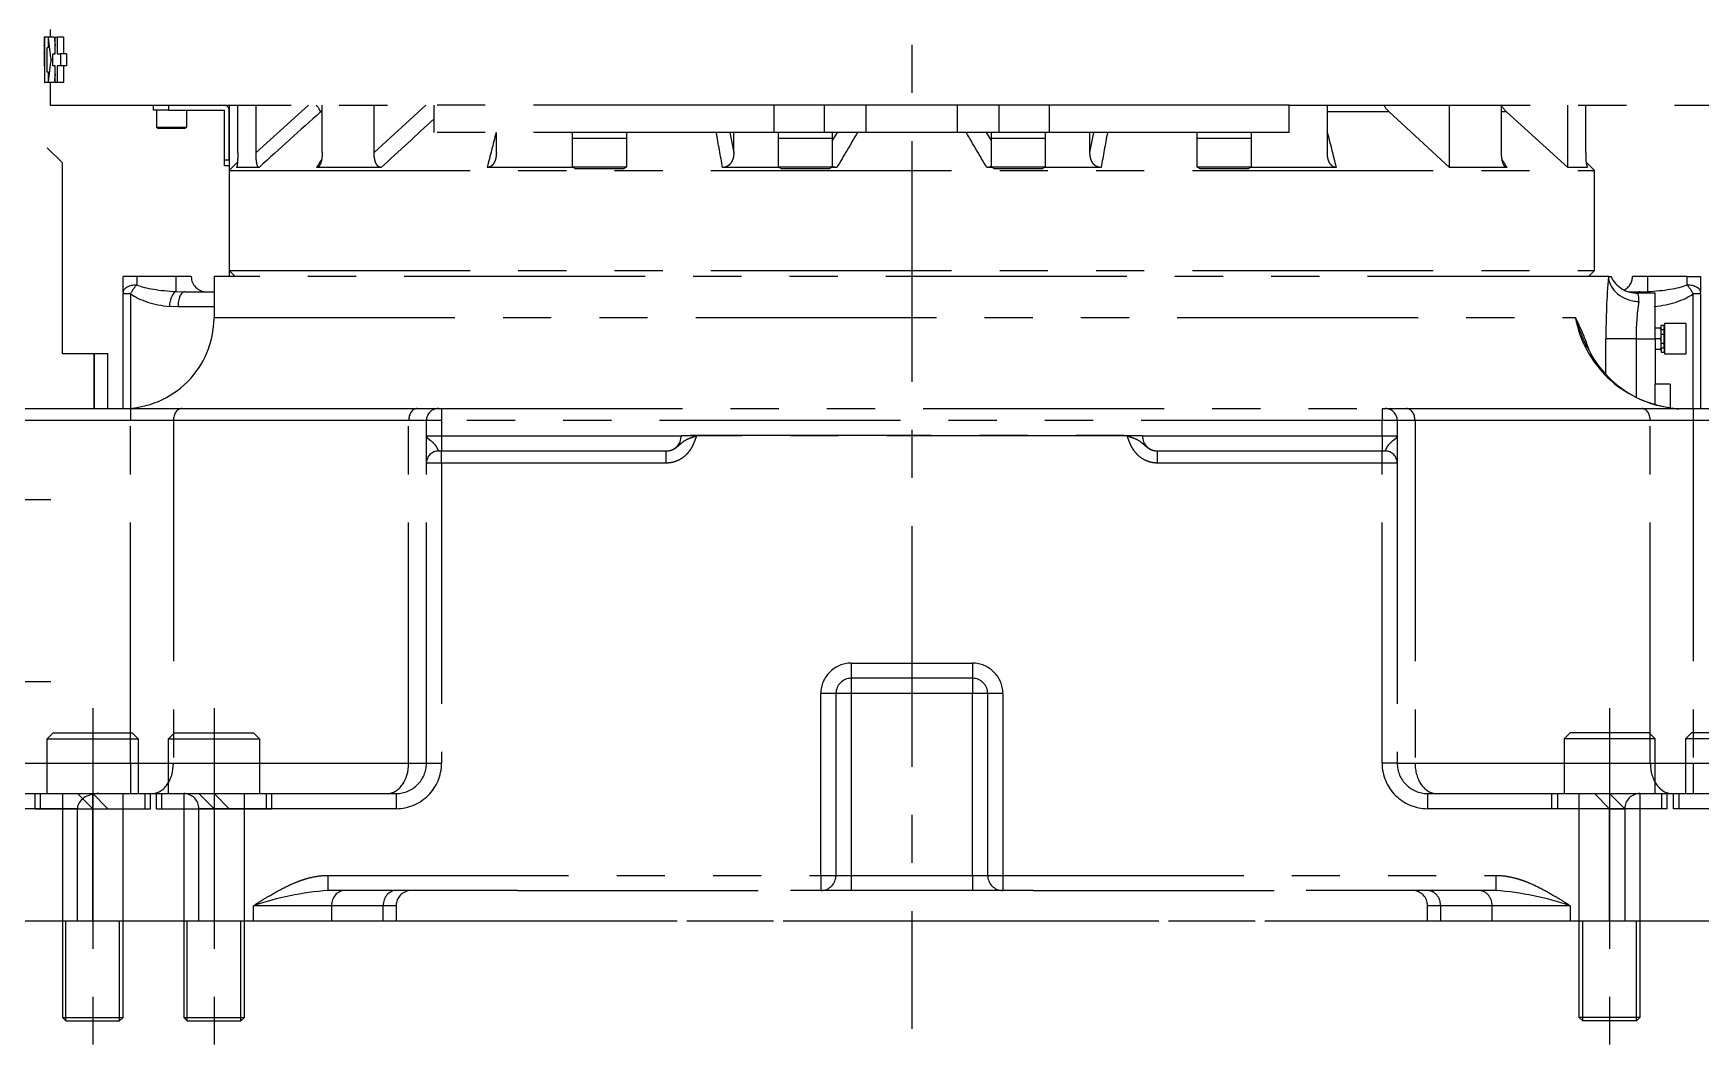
# Model space of a CAD drawing. Extents: x -2384 to 29887, y -2542 to 22350.
# Drawn here: x 4506 to 5055, y 952 to 1285 of the extents above; entities that cross this region are included whole.
import ezdxf

# ---------------------------------------------------------------- set-up
doc = ezdxf.new("R2010")
doc.units = 0
doc.header["$LTSCALE"] = 63.5
doc.header["$MEASUREMENT"] = 0
doc.linetypes.add('CENTER', pattern=[2, 1.25, -0.25, 0.25, -0.25])
doc.linetypes.add('PHANTOM', pattern=[2.5, 1.25, -0.25, 0.25, -0.25, 0.25, -0.25])
doc.layers.add('2', color=2, linetype='CENTER')
doc.layers.add('4', color=6, linetype='PHANTOM')

# ---------------------------------------------------------------- blocks, each defined once
blk = doc.blocks.new('r2000ibSolutionArm-ev')
at = {"layer": '2'}
for p, q in [((0, 892.22), (0, -35.62)), ((-316.12, 139), (-283.76, 139)), ((-316.12, 79), (-283.76, 79)), ((-270, 70.14), (-270, -40.84)), ((-230, 70.14), (-230, -40.84)), ((230, 70.14), (230, -40.84))]:
    blk.add_line(p, q, dxfattribs=at)
at = {"layer": '4'}
for p, q in [((-284.67, 291.5), (-285.99, 291.5)), ((-285.99, 291.5), (-285.99, 281.9)), ((-285.78, 291.5), (-285.88, 291.5)), ((-285.78, 276.5), (-285.78, 291.5)), ((-284.67, 291.5), (-285.78, 291.5)), ((-284.67, 291.51), (-284.67, 288)), ((-282.67, 291.51), (-284.67, 291.51)), ((-284, 294), (-284, 291.51)), ((-282.36, 286), (-282.36, 291.5)), ((-282.36, 291.5), (-281.68, 291.5)), ((-281.68, 291.5), (-281.68, 286)), ((-279.65, 291.5), (-281.68, 291.5)), ((-279.65, 291.5), (-279.65, 286)), ((-285.96, 288.62), (-285.96, 285.96)), ((-285.91, 285.96), (-285.96, 285.96)), ((-285.91, 286.44), (-285.91, 276.5)), ((-285.11, 288), (-285.11, 280)), ((-284.67, 288), (-285.11, 288)), ((-283.19, 282), (-283.19, 286)), ((-283.19, 286), (-282.36, 286)), ((-281.68, 286), (-280.66, 286)), ((-280.66, 286), (-280.66, 282)), ((-278.62, 286), (-280.66, 286)), ((-278.62, 286), (-278.62, 282)), ((-285.91, 281.9), (-285.99, 281.9)), ((-283.19, 284), (-283.79, 284)), ((-282.36, 282), (-283.19, 282)), ((-282.36, 276.5), (-282.36, 282)), ((-281.68, 282), (-281.68, 276.5)), ((-280.66, 282), (-281.68, 282)), ((-278.62, 282), (-280.66, 282)), ((-279.65, 282), (-279.65, 276.5)), ((-285.91, 276.5), (-285.78, 276.5)), ((-284.67, 276.5), (-285.78, 276.5)), ((-285.11, 280), (-284.67, 280)), ((-284.67, 280), (-284.67, 276.48)), ((-282.67, 276.48), (-284.67, 276.48)), ((-284, 276.48), (-284, 269)), ((-281.68, 276.5), (-282.36, 276.5)), ((-279.65, 276.5), (-281.68, 276.5)), ((-284, 269), (-157.42, 269)), ((-250, 267.4), (-250, 269)), ((-245, 267.4), (-250, 267.4)), ((-249, 267.4), (-249, 261.8)), ((-245, 269), (-245, 267.4)), ((-245, 267.4), (-226.6, 267.4)), ((-239, 261.8), (-239, 267.4)), ((-226.6, 251), (-226.6, 267.4)), ((-225, 251), (-225, 267.4)), ((-222.18, 253.42), (-222.18, 269)), ((-216.17, 253.42), (-198.91, 269)), ((-216.17, 253.42), (-216.17, 269)), ((-194.36, 266.83), (-194.88, 266.83)), ((-194.36, 253.42), (-194.36, 269)), ((-177.26, 253.42), (-160.17, 269)), ((-177.26, 253.42), (-177.26, 269)), ((-157.4, 260), (-157.4, 269)), ((-45.36, 269), (-157.4, 269)), ((-45.36, 260), (-45.36, 269)), ((-28.81, 269), (-45.36, 269)), ((-28.81, 260), (-28.81, 269)), ((-15, 269), (-28.81, 269)), ((-15, 260), (-15, 269)), ((15, 269), (-15, 269)), ((15, 260), (15, 269)), ((28.81, 269), (15, 269)), ((28.81, 260), (28.81, 269)), ((45.36, 269), (28.81, 269)), ((124.42, 269), (45.36, 269)), ((45.36, 260), (45.36, 269)), ((124.42, 269), (284, 269)), ((124.42, 260), (124.42, 269)), ((136.95, 253.42), (136.95, 269)), ((157.34, 266.83), (136.95, 266.83)), ((177.26, 248.5), (157.34, 266.83)), ((177.26, 248.5), (177.26, 269)), ((194.36, 253.42), (194.36, 269)), ((196.05, 266.83), (194.36, 266.83)), ((216.17, 248.5), (196.05, 266.83)), ((216.17, 248.5), (216.17, 269)), ((222.18, 253.42), (222.18, 269)), ((-249, 261.8), (-248.31, 261.4)), ((-249, 261.8), (-239, 261.8)), ((-239.69, 261.4), (-248.31, 261.4)), ((-239.69, 261.4), (-239, 261.8)), ((-45.36, 260), (-157.4, 260)), ((-136.95, 253.42), (-136.95, 260)), ((-111.94, 260), (-111.94, 248.7)), ((-111.94, 260), (-111.94, 258.2)), ((-93.94, 248.7), (-93.94, 260)), ((-93.94, 258.2), (-93.94, 260)), ((-59.95, 260), (-58.7, 253.42)), ((-58.7, 253.42), (-58.7, 260)), ((-28.81, 260), (-45.36, 260)), ((-44.11, 260), (-44.11, 248.7)), ((-44.11, 260), (-44.11, 258.2)), ((-15, 260), (-28.81, 260)), ((-26.11, 257.4), (-24.55, 260)), ((-26.11, 248.7), (-26.11, 260)), ((-26.11, 258.2), (-26.11, 260)), ((15, 260), (-15, 260)), ((28.81, 260), (15, 260)), ((24.55, 260), (26.11, 257.4)), ((26.11, 260), (26.11, 248.7)), ((26.11, 260), (26.11, 258.2)), ((45.36, 260), (28.81, 260)), ((44.11, 248.7), (44.11, 260)), ((44.11, 258.2), (44.11, 260)), ((124.42, 260), (45.36, 260)), ((58.7, 253.42), (59.95, 260)), ((58.7, 253.42), (58.7, 260)), ((93.94, 260), (93.94, 258.2)), ((93.94, 260), (93.94, 248.7)), ((111.94, 258.2), (111.94, 260)), ((111.94, 248.7), (111.94, 260)), ((-280, 250), (-285, 255)), ((-111.94, 258.2), (-93.94, 258.2)), ((-44.11, 258.2), (-26.11, 258.2)), ((26.11, 258.2), (44.11, 258.2)), ((93.94, 258.2), (111.94, 258.2)), ((-280, 187), (-280, 250)), ((-226.6, 251), (-225, 251)), ((-226.6, 249), (-226.6, 251)), ((-225, 249), (-226.6, 249)), ((-225, 251), (-225, 249)), ((-222.29, 250.21), (-225, 247.5)), ((-225, 247.5), (225, 247.5)), ((-225, 247.5), (-225, 214.5)), ((-215.14, 248.5), (-222.63, 248.5)), ((-174.89, 248.5), (-196.24, 248.5)), ((-111.6, 248.5), (-139.96, 248.5)), ((-111.94, 248.7), (-110.73, 248)), ((-111.94, 248.7), (-93.94, 248.7)), ((-95.15, 248), (-110.73, 248)), ((-95.15, 248), (-93.94, 248.7)), ((-43.77, 248.5), (-62.38, 248.5)), ((-44.11, 248.7), (-42.9, 248)), ((-44.11, 248.7), (-26.11, 248.7)), ((-27.32, 248), (-42.9, 248)), ((-27.32, 248), (-26.11, 248.7)), ((-24.7, 248.5), (-26.46, 248.5)), ((26.46, 248.5), (24.7, 248.5)), ((26.11, 248.7), (27.32, 248)), ((26.11, 248.7), (44.11, 248.7)), ((42.9, 248), (27.32, 248)), ((42.9, 248), (44.11, 248.7)), ((62.38, 248.5), (43.77, 248.5)), ((93.94, 248.7), (95.15, 248)), ((93.94, 248.7), (111.94, 248.7)), ((110.73, 248), (95.15, 248)), ((110.73, 248), (111.94, 248.7)), ((139.96, 248.5), (111.6, 248.5)), ((196.24, 248.5), (177.26, 248.5)), ((222.63, 248.5), (216.17, 248.5)), ((225, 247.5), (222.29, 250.21)), ((225, 214.5), (225, 247.5)), ((-225, 214.5), (225, 214.5)), ((-225, 214.5), (-223, 212.5)), ((223, 212.5), (225, 214.5)), ((-260, 207.25), (-260, 212.5)), ((-255.5, 212.5), (-260, 212.5)), ((-242.5, 212.5), (-255.5, 212.5)), ((-255.5, 212.5), (-255.5, 209.74)), ((-237.5, 212.5), (-242.5, 212.5)), ((-242.5, 207.58), (-242.5, 212.5)), ((229.59, 212.5), (-230, 212.5)), ((-230, 212.5), (-230, 199)), ((229.59, 212.5), (230.38, 212.5)), ((242.5, 212.5), (237.5, 212.5)), ((255.5, 212.5), (242.5, 212.5)), ((242.5, 212.5), (242.5, 207.58)), ((255.5, 209.74), (255.5, 212.5)), ((255.5, 212.5), (260, 212.5)), ((260, 212.5), (260, 207.25)), ((-260, 207.25), (-260, 206.82)), ((-257.51, 206.82), (-260, 206.82)), ((-260, 169), (-260, 206.82)), ((-257.51, 206.82), (-257.51, 169.1)), ((-242.5, 207.58), (-239.66, 207.5)), ((-239.66, 207.5), (-230, 207.5)), ((236.34, 207.5), (239.66, 207.5)), ((245, 207), (239.32, 207)), ((239.66, 207.5), (242.5, 207.58)), ((245, 192), (245, 207)), ((260, 206.82), (257.51, 206.82)), ((257.51, 169), (257.51, 206.82)), ((260, 206.82), (260, 207.25)), ((260, 206.82), (260, 169)), ((-241.9, 202.51), (-244.73, 202.68)), ((-230, 202.51), (-241.9, 202.51)), ((-230, 199), (218.71, 199)), ((246.68, 195.5), (245, 195.5)), ((247.02, 195.5), (246.68, 195.5)), ((247, 195.04), (247, 196.4)), ((248, 196.4), (247, 196.4)), ((247, 193.5), (247, 195.04)), ((247, 195.04), (248, 195.04)), ((247, 190.5), (247, 193.5)), ((247, 193.5), (248, 193.5)), ((248, 195.04), (248, 196.4)), ((248, 193.5), (248, 195.04)), ((248, 190.5), (248, 193.5)), ((248.1, 197), (248.1, 187)), ((255.1, 197), (248.1, 197)), ((255.1, 197), (255.1, 187)), ((-269.5, 187), (-280, 187)), ((-265, 187), (-269.5, 187)), ((-269.5, 169), (-269.5, 187)), ((-269.5, 187), (-269.5, 187)), ((-269.5, 187), (-269.5, 169)), ((-265, 169), (-265, 187)), ((228.75, 180.36), (228.75, 192)), ((238.69, 192), (228.75, 192)), ((238.69, 192), (245, 192)), ((238.69, 192), (238.69, 172.83)), ((245, 192), (245, 177)), ((246.68, 192), (245, 192)), ((246.68, 188.5), (245, 188.5)), ((246.68, 188.5), (247.01, 188.5)), ((247, 188.96), (247, 190.5)), ((247, 190.5), (248, 190.5)), ((247, 188.96), (247, 187.6)), ((247, 188.96), (248, 188.96)), ((247, 187.6), (248, 187.6)), ((248, 188.96), (248, 190.5)), ((248, 188.96), (248, 187.6)), ((248.1, 187), (255.1, 187)), ((250, 177), (245, 177)), ((245, 170.33), (245, 177)), ((250, 177), (250, 169.3)), ((-300, 169), (-249.26, 169)), ((-296, 169), (-257.55, 169)), ((-257.55, 165), (-296, 165)), ((-257.55, 169), (-257.55, 165)), ((-257.55, 169), (-240.58, 169)), ((-257.55, 52), (-257.55, 165)), ((-243.41, 165), (-257.55, 165)), ((-243.41, 165), (-243.41, 52)), ((-165.86, 165), (-243.41, 165)), ((-240.58, 169), (-163.03, 169)), ((-165.86, 52), (-165.86, 165)), ((-160, 165), (-165.86, 165)), ((-163.03, 169), (-156, 169)), ((-155, 165), (-160, 165)), ((-160, 160), (-160, 165)), ((-156, 169), (-155, 169)), ((-155, 169), (155, 169)), ((-155, 169), (-155, 165)), ((155, 165), (-155, 165)), ((-155, 165), (-155, 160)), ((155, 169), (156, 169)), ((155, 169), (155, 165)), ((160, 165), (155, 165)), ((155, 160), (155, 165)), ((156, 169), (163.03, 169)), ((165.86, 165), (160, 165)), ((160, 165), (160, 160)), ((163.03, 169), (240.58, 169)), ((243.41, 165), (165.86, 165)), ((165.86, 165), (165.86, 52)), ((240.58, 169), (257.55, 169)), ((257.55, 165), (243.41, 165)), ((243.41, 52), (243.41, 165)), ((254.12, 169), (295.01, 169)), ((257.55, 169), (257.55, 165)), ((257.55, 169), (295.01, 169)), ((295.01, 165), (257.55, 165)), ((257.55, 165), (257.55, 52)), ((-160, 160), (-155, 160)), ((-160, 151), (-160, 160)), ((-155, 160), (-155, 155)), ((-155, 160), (-76, 160)), ((-71, 160), (-76, 160)), ((-73, 160.25), (-73, 160)), ((-73, 160.25), (74, 160.25)), ((71, 160), (-71, 160)), ((76, 160), (71, 160)), ((74, 160.25), (74, 160)), ((76, 160), (155, 160)), ((155, 160), (155, 155)), ((155, 160), (160, 160)), ((160, 160), (160, 151)), ((-156, 155), (-155, 155)), ((-155, 151), (-155, 155)), ((-155, 155), (-80.95, 155)), ((-80.95, 151), (-80.95, 155)), ((80.95, 155), (155, 155)), ((80.95, 151), (80.95, 155)), ((155, 155), (156, 155)), ((155, 151), (155, 155)), ((-155, 151), (-160, 151)), ((-160, 52), (-160, 151)), ((-155, 151), (-155, 52)), ((-80.95, 151), (-155, 151)), ((155, 151), (80.95, 151)), ((155, 52), (155, 151)), ((160, 151), (155, 151)), ((160, 151), (160, 52)), ((-20, 85), (-20, 80)), ((-20, 85), (20, 85)), ((20, 85), (20, 80)), ((-20, 80), (-20, 75)), ((20, 80), (-20, 80)), ((20, 80), (20, 75)), ((-30, 15), (-30, 75)), ((-25, 75), (-30, 75)), ((-25, 75), (-25, 15)), ((-20, 75), (-25, 75)), ((-20, 75), (-20, 15)), ((20, 75), (-20, 75)), ((20, 15), (20, 75)), ((25, 75), (20, 75)), ((25, 15), (25, 75)), ((30, 75), (25, 75)), ((30, 75), (30, 15)), ((-285, 60), (-283, 62)), ((-283, 62), (-257, 62)), ((-257, 62), (-255, 60)), ((-245, 60), (-243, 62)), ((-243, 62), (-217, 62)), ((-217, 62), (-215, 60)), ((217, 62), (215, 60)), ((243, 62), (217, 62)), ((245, 60), (243, 62)), ((257, 62), (255, 60)), ((283, 62), (257, 62)), ((-285, 60), (-255, 60)), ((-285, 42), (-285, 60)), ((-255, 60), (-255, 42)), ((-245, 60), (-215, 60)), ((-245, 42), (-245, 60)), ((-215, 60), (-215, 42)), ((245, 60), (215, 60)), ((215, 60), (215, 42)), ((245, 42), (245, 60)), ((285, 60), (255, 60)), ((255, 60), (255, 42)), ((-296.34, 52), (-257.55, 52)), ((-257.55, 52), (-243.41, 52)), ((-257.55, 52), (-257.55, 42)), ((-243.41, 52), (-165.86, 52)), ((-165.86, 52), (-160, 52)), ((-160, 52), (-155, 52)), ((160, 52), (155, 52)), ((160, 52), (165.86, 52)), ((165.86, 52), (243.41, 52)), ((243.41, 52), (257.55, 52)), ((257.55, 52), (257.55, 42)), ((257.55, 52), (296.34, 52)), ((-295, 42), (-267.93, 42)), ((-289, 37), (-289, 42)), ((-287.2, 37), (-287.2, 42)), ((-280, 42), (-280, -31.87)), ((-275, 42), (-270, 37)), ((-270, 0), (-270, 42)), ((-270, 42), (-235, 42)), ((-270, 42), (-265, 37)), ((-267.93, 42), (-240, 42)), ((-260, -31.87), (-260, 42)), ((-252.8, 42), (-252.8, 37)), ((-251, 37), (-251, 42)), ((-249, 37), (-249, 42)), ((-247.2, 37), (-247.2, 42)), ((-240, 42), (-230, 42)), ((-240, 42), (-240, -31.87)), ((-235, 42), (-230, 37)), ((-230, 42), (-230, 37)), ((-230, 42), (-170, 42)), ((-230, 42), (-225, 37)), ((-220, -31.87), (-220, 42)), ((-212.8, 42), (-212.8, 37)), ((-211, 37), (-211, 42)), ((-170, 42), (-170, 37)), ((170, 42), (170, 37)), ((170, 42), (230, 42)), ((211, 37), (211, 42)), ((212.8, 42), (212.8, 37)), ((220, -31.87), (220, 42)), ((225, 42), (230, 37)), ((230, 42), (230, 37)), ((230, 42), (240, 42)), ((230, 42), (235, 37)), ((240, 42), (267.93, 42)), ((240, 42), (240, -31.87)), ((247.2, 37), (247.2, 42)), ((249, 37), (249, 42)), ((251, 37), (251, 42)), ((252.8, 42), (252.8, 37)), ((-275, 37), (-298.54, 37)), ((-289, 37), (-251, 37)), ((-275, 0), (-275, 37)), ((-249, 37), (-211, 37)), ((-230, 37), (-235, 37)), ((-235, 0), (-235, 37)), ((-230, 37), (-230, 0)), ((-170, 37), (-230, 37)), ((230, 37), (170, 37)), ((249, 37), (211, 37)), ((230, 0), (230, 37)), ((235, 37), (230, 37)), ((230, 37), (235, 37)), ((235, 37), (235, 0)), ((289, 37), (251, 37)), ((-192.49, 15), (-30, 15)), ((-192.49, 15), (-192.49, 10)), ((-30, 15), (-30, 10)), ((-30, 15), (-25, 15)), ((-25, 15), (-20, 15)), ((-20, 15), (20, 15)), ((-20, 15), (-20, 10)), ((20, 15), (25, 15)), ((20, 15), (20, 10)), ((25, 15), (30, 15)), ((30, 15), (30, 10)), ((30, 15), (192.49, 15)), ((192.49, 15), (192.49, 10)), ((-130, 10), (-192.49, 10)), ((-130, 10), (-40, 10)), ((-30, 10), (-40, 10)), ((-20, 10), (-30, 10)), ((20, 10), (-20, 10)), ((30, 10), (20, 10)), ((40, 10), (30, 10)), ((40, 10), (130, 10)), ((192.49, 10), (130, 10)), ((-298.54, 0), (-275, 0)), ((-278.87, -33), (-278.87, 0)), ((-275, 0), (-235, 0)), ((-270, 0), (-235, 0)), ((-261.13, -33), (-261.13, 0)), ((-238.87, -33), (-238.87, 0)), ((-235, 0), (-230, 0)), ((-230, 0), (-216.99, 0)), ((-221.13, -33), (-221.13, 0)), ((-216.99, 0), (-216.99, 5)), ((-191.26, 5), (-216.99, 5)), ((-216.99, 0), (-191.26, 0)), ((-191.26, 5), (-191.26, 0)), ((-174.28, 5), (-191.26, 5)), ((-191.26, 0), (-174.28, 0)), ((-174.28, 0), (-174.28, 5)), ((-170, 5), (-174.28, 5)), ((-174.28, 0), (-170, 0)), ((-170, 5), (-170, 0)), ((170, 0), (170, 5)), ((174.28, 5), (170, 5)), ((170, 0), (174.28, 0)), ((174.28, 5), (174.28, 0)), ((191.26, 5), (174.28, 5)), ((174.28, 0), (191.26, 0)), ((191.26, 0), (191.26, 5)), ((216.99, 5), (191.26, 5)), ((191.26, 0), (216.99, 0)), ((216.99, 5), (216.99, 0)), ((216.99, 0), (230, 0)), ((221.13, -33), (221.13, 0)), ((230, 0), (235, 0)), ((235, 0), (275, 0)), ((238.87, -33), (238.87, 0)), ((-280, -31.87), (-260, -31.87)), ((-280, -31.87), (-278.87, -33)), ((-261.13, -33), (-260, -31.87)), ((-240, -31.87), (-220, -31.87)), ((-240, -31.87), (-238.87, -33)), ((-221.13, -33), (-220, -31.87)), ((240, -31.87), (220, -31.87)), ((221.13, -33), (220, -31.87)), ((240, -31.87), (238.87, -33)), ((-278.87, -33), (-261.13, -33)), ((-238.87, -33), (-221.13, -33)), ((238.87, -33), (221.13, -33))]:
    blk.add_line(p, q, dxfattribs=at)
for centre, radius, start, end in [((-350.82, 291.85), 64.95, 357.144, 359.6889), ((-289.36, 286.55), 3.45, 350.2367, 358.1739), ((-226.6, 267.4), 1.6, 0, 90), ((-226.6, 267.4), 0.002, 0, 90), ((1517.94, -1645.84), 2567.51, 131.8448, 132.45448), ((-201.72, 273.94), 9.86, 313.8782, 318.5103), ((1587.58, -1653.2), 2592.83, 132.29923, 132.8239), ((163.75, 274.03), 9.63, 211.9702, 228.3502), ((202.38, 274.05), 9.6, 212.1393, 228.7289), ((2883.81, -511.45), 3117.8, 165.67413, 165.89235), ((-6840.54, -976.3), 6887.94, 10.242739, 10.340058), ((2108.64, -999.98), 2471.81, 149.35344, 149.66281), ((-2108.64, -999.98), 2471.81, 30.33719, 30.64684), ((6840.55, -976.31), 6887.94, 169.66003, 169.757261), ((-2883.81, -511.45), 3117.8, 14.10765, 14.33262), ((235, 252.12), 12.88, 174.2261, 196.3285), ((1583.9, -899.87), 2118.4, 147.09103, 147.17369), ((-1583.9, -899.87), 2118.4, 32.82631, 32.90761), ((-246.29, 201.23), 12.54, 137.2762, 153.525), ((-232.5, 212.5), 5, 180, 270), ((479.35, 191.97), 250.6, 175.3016, 179.9939), ((239.28, 216.95), 9.94, 206.1965, 270.1682), ((232.5, 212.5), 5, 297.3777, 0), ((246.29, 201.23), 12.54, 26.4754, 42.7234), ((325.62, 191.97), 86.92, 171.8463, 179.9813), ((233.95, 205.11), 5.68, 351.769, 19.3988), ((-260, 199), 30, 270, 0), ((155.79, 166.27), 70.92, 18.0502, 27.4803), ((254.73, 205.62), 36.62, 190.4112, 262.1525), ((254.52, 204.15), 35.18, 204.8209, 264.5715), ((-156, 165), 4, 90, 180), ((156, 165), 4, 0, 90), ((254.72, 204.23), 35.4, 261.9344, 266.8885), ((-81, 160), 5, 270, 0), ((81, 160), 5, 180, 270), ((-156, 151), 4, 90, 180), ((156, 151), 4, 0, 90), ((-20, 75), 10, 90, 180), ((20, 75), 10, 0, 90), ((-20, 75), 5, 90, 180), ((20, 75), 5, 0, 90), ((-170, 52), 10, 270, 0), ((-170, 52), 15, 270, 0), ((170, 52), 15, 180, 270), ((170, 52), 10, 180, 270), ((-240, 37), 5, 0, 90), ((240, 37), 5, 90, 180), ((-30, 15), 5, 270, 0), ((30, 15), 5, 180, 270), ((-185.07, -88.86), 99.14, 94.2935, 108.7805), ((-165, 5), 5, 90, 180), ((165, 5), 5, 0, 90), ((185.07, -88.86), 99.14, 71.2195, 85.7065)]:
    blk.add_arc(centre, radius, start, end, dxfattribs=at)
for centre, major_axis, ratio, start_param, end_param in [((0, 317.29), (-286, 0), 0.9375, 0.096309, 0.124498), ((0, 317.29), (-284, 0), 0.9375, 0.096989, 0.107633), ((0, 250.7), (-286, 0), 0.9375, 6.158687, 6.186876), ((0, 250.7), (-284, 0), 0.9375, 6.175552, 6.186196), ((-198.23, 270.37), (3.33, -3.73), 0.126977, 0.229806, 1.08456), ((-255.5, 207.25), (-4.5, 0), 0.552168, 4.712389, 6.283185), ((-238.84, 212.5), (-19.98, 0), 0.25025, 0.584963, 1.386676), ((239.57, 212.5), (9.96, -0.85), 0.819018, 3.245692, 4.782357), ((238.84, 212.5), (19.98, 0), 0.25025, 4.89651, 5.698223), ((255.5, 207.25), (-4.5, 0), 0.552168, 3.141593, 4.712389), ((-241.07, 212.5), (-19.98, 0), 0.5, 0.604538, 1.386676), ((-242.5, 202.68), (-0.46, -4.97), 0.445671, 3.347562, 4.753864), ((-239.66, 202.51), (0, -4.99), 0.447214, 3.141593, 4.712389), ((239.66, 202.51), (0, -4.99), 0.447214, 2.690106, 3.141593), ((242.5, 202.68), (0.46, -4.97), 0.445671, 2.582417, 2.935624), ((241.07, 212.5), (19.98, 0), 0.5, 4.89651, 5.678648), ((-240.58, 165), (0, 4), 0.707107, 0, 1.570796), ((-163.03, 165), (0, 4), 0.707107, 0, 1.570796), ((163.03, 165), (0, 4), 0.707107, 4.712389, 6.283185), ((240.58, 165), (0, 4), 0.707107, 4.712389, 6.283185), ((-250.48, 52), (0, 10), 0.707107, 3.141593, 4.712389), ((-172.93, 52), (0, 10), 0.707107, 3.141593, 4.712389), ((172.93, 52), (0, 10), 0.707107, 1.570796, 3.141593), ((250.48, 52), (0, 10), 0.707107, 1.570796, 3.141593), ((-267.93, 37), (-7.07, 0), 0.707107, 4.712389, 6.283185), ((-186.97, 5), (0, -5), 0.857493, 3.141593, 4.712389), ((-169.99, 5), (0, -5), 0.857493, 3.141593, 4.712389), ((169.99, 5), (0, -5), 0.857493, 1.570796, 3.141593), ((186.97, 5), (0, -5), 0.857493, 1.570796, 3.141593)]:
    blk.add_ellipse(centre, major_axis=major_axis, ratio=ratio, start_param=start_param, end_param=end_param, dxfattribs=at)
for points, degree in [([(-225, 269), (-225, 212.5)], 1), ([(246.92, 195.09), (246.84, 195.23), (246.76, 195.36), (246.68, 195.5)], 3), ([(246.68, 192), (246.8, 192.21), (246.93, 192.41), (247.03, 192.63)], 3), ([(222.45, 189.34), (222.26, 189.76), (222.08, 190.18), (221.9, 190.6)], 3), ([(247.02, 191.4), (246.91, 191.61), (246.8, 191.8), (246.68, 192)], 3), ([(246.68, 188.5), (246.8, 188.71), (246.93, 188.91), (247.03, 189.13)], 3)]:
    blk.add_open_spline(points, degree=degree, dxfattribs=at)
for points, knots in [([(-222.18, 253.42), (-222.18, 252.83), (-222.19, 252.26), (-222.21, 251.42), (-222.23, 251.15), (-222.25, 250.61), (-222.27, 250.35), (-222.31, 249.87), (-222.33, 249.64), (-222.38, 249.24), (-222.41, 249.07), (-222.46, 248.85), (-222.47, 248.79), (-222.5, 248.68), (-222.52, 248.64), (-222.57, 248.53), (-222.6, 248.5), (-222.63, 248.5)], [0, 0, 0, 0, 0.25, 0.25, 0.375, 0.375, 0.5, 0.5, 0.625, 0.625, 0.75, 0.75, 0.8125, 0.8125, 0.875, 0.875, 1, 1, 1, 1]), ([(-215.14, 248.5), (-215.22, 248.5), (-215.3, 248.53), (-215.42, 248.64), (-215.46, 248.68), (-215.53, 248.79), (-215.57, 248.85), (-215.63, 248.99), (-215.67, 249.07), (-215.73, 249.24), (-215.76, 249.33), (-215.85, 249.63), (-215.9, 249.86), (-215.98, 250.34), (-216.02, 250.6), (-216.08, 251.13), (-216.1, 251.41), (-216.16, 252.26), (-216.17, 252.83), (-216.17, 253.42)], [0, 0, 0, 0, 0.125, 0.125, 0.1875, 0.1875, 0.25, 0.25, 0.3125, 0.3125, 0.375, 0.375, 0.5, 0.5, 0.625, 0.625, 0.75, 0.75, 1, 1, 1, 1]), ([(-194.36, 253.42), (-194.36, 252.83), (-194.39, 252.26), (-194.5, 251.42), (-194.54, 251.15), (-194.65, 250.61), (-194.72, 250.35), (-194.88, 249.87), (-194.97, 249.64), (-195.18, 249.24), (-195.29, 249.07), (-195.48, 248.85), (-195.55, 248.79), (-195.68, 248.68), (-195.74, 248.64), (-195.95, 248.53), (-196.09, 248.5), (-196.24, 248.5)], [0, 0, 0, 0, 0.25, 0.25, 0.375, 0.375, 0.5, 0.5, 0.625, 0.625, 0.75, 0.75, 0.8125, 0.8125, 0.875, 0.875, 1, 1, 1, 1]), ([(-174.89, 248.5), (-175.07, 248.5), (-175.25, 248.53), (-175.52, 248.64), (-175.6, 248.68), (-175.77, 248.79), (-175.85, 248.85), (-176.01, 248.99), (-176.09, 249.07), (-176.23, 249.24), (-176.3, 249.33), (-176.5, 249.63), (-176.61, 249.86), (-176.81, 250.34), (-176.9, 250.6), (-177.03, 251.13), (-177.09, 251.41), (-177.22, 252.26), (-177.26, 252.83), (-177.26, 253.42)], [0, 0, 0, 0, 0.125, 0.125, 0.1875, 0.1875, 0.25, 0.25, 0.3125, 0.3125, 0.375, 0.375, 0.5, 0.5, 0.625, 0.625, 0.75, 0.75, 1, 1, 1, 1]), ([(-136.95, 253.42), (-136.95, 252.83), (-137, 252.26), (-137.17, 251.42), (-137.24, 251.15), (-137.42, 250.61), (-137.52, 250.35), (-137.78, 249.87), (-137.93, 249.64), (-138.26, 249.24), (-138.44, 249.07), (-138.74, 248.85), (-138.85, 248.79), (-139.06, 248.68), (-139.17, 248.64), (-139.5, 248.53), (-139.73, 248.5), (-139.96, 248.5)], [0, 0, 0, 0, 0.25, 0.25, 0.375, 0.375, 0.5, 0.5, 0.625, 0.625, 0.75, 0.75, 0.8125, 0.8125, 0.875, 0.875, 1, 1, 1, 1]), ([(-58.7, 253.42), (-58.7, 252.83), (-58.75, 252.26), (-58.95, 251.42), (-59.04, 251.15), (-59.26, 250.61), (-59.39, 250.35), (-59.7, 249.87), (-59.88, 249.64), (-60.29, 249.24), (-60.51, 249.07), (-60.88, 248.85), (-61.01, 248.79), (-61.27, 248.68), (-61.41, 248.64), (-61.81, 248.53), (-62.1, 248.5), (-62.38, 248.5)], [0, 0, 0, 0, 0.25, 0.25, 0.375, 0.375, 0.5, 0.5, 0.625, 0.625, 0.75, 0.75, 0.8125, 0.8125, 0.875, 0.875, 1, 1, 1, 1]), ([(62.38, 248.5), (62.1, 248.5), (61.82, 248.53), (61.41, 248.64), (61.28, 248.68), (61.02, 248.79), (60.89, 248.85), (60.65, 248.99), (60.53, 249.07), (60.3, 249.24), (60.19, 249.33), (59.89, 249.63), (59.71, 249.86), (59.39, 250.34), (59.26, 250.6), (59.05, 251.13), (58.96, 251.41), (58.75, 252.26), (58.7, 252.83), (58.7, 253.42)], [0, 0, 0, 0, 0.125, 0.125, 0.1875, 0.1875, 0.25, 0.25, 0.3125, 0.3125, 0.375, 0.375, 0.5, 0.5, 0.625, 0.625, 0.75, 0.75, 1, 1, 1, 1]), ([(139.96, 248.5), (139.73, 248.5), (139.51, 248.53), (139.18, 248.64), (139.06, 248.68), (138.85, 248.79), (138.75, 248.85), (138.55, 248.99), (138.45, 249.07), (138.27, 249.24), (138.18, 249.33), (137.93, 249.63), (137.78, 249.86), (137.53, 250.34), (137.42, 250.6), (137.24, 251.13), (137.17, 251.41), (137, 252.26), (136.95, 252.83), (136.95, 253.42)], [0, 0, 0, 0, 0.125, 0.125, 0.1875, 0.1875, 0.25, 0.25, 0.3125, 0.3125, 0.375, 0.375, 0.5, 0.5, 0.625, 0.625, 0.75, 0.75, 1, 1, 1, 1]), ([(196.24, 248.5), (196.09, 248.5), (195.95, 248.53), (195.75, 248.64), (195.68, 248.68), (195.55, 248.79), (195.48, 248.85), (195.36, 248.99), (195.3, 249.07), (195.18, 249.24), (195.13, 249.33), (194.97, 249.63), (194.88, 249.86), (194.72, 250.34), (194.65, 250.6), (194.54, 251.13), (194.5, 251.41), (194.39, 252.26), (194.36, 252.83), (194.36, 253.42)], [0, 0, 0, 0, 0.125, 0.125, 0.1875, 0.1875, 0.25, 0.25, 0.3125, 0.3125, 0.375, 0.375, 0.5, 0.5, 0.625, 0.625, 0.75, 0.75, 1, 1, 1, 1]), ([(-24.7, 248.5), (-24.99, 248.5), (-25.28, 248.53), (-25.7, 248.64), (-25.84, 248.68), (-26.01, 248.75), (-26.04, 248.76), (-26.07, 248.77)], [0, 0, 0, 0, 0.125, 0.125, 0.1875, 0.1875, 0.2026636, 0.2026636, 0.2026636, 0.2026636]), ([(26.06, 248.77), (26.03, 248.76), (26, 248.75), (25.84, 248.68), (25.71, 248.64), (25.29, 248.53), (24.99, 248.5), (24.7, 248.5)], [0.7998535, 0.7998535, 0.7998535, 0.7998535, 0.8125, 0.8125, 0.875, 0.875, 1, 1, 1, 1]), ([(221.9, 190.6), (221.84, 190.76), (221.77, 190.91), (221.16, 192.38), (220.63, 193.69), (219.62, 196.33), (219.15, 197.66), (218.71, 199)], [0.7355029, 0.7355029, 0.7355029, 0.7355029, 0.75, 0.75, 0.875, 0.875, 1, 1, 1, 1]), ([(-160, 160), (-160, 159.96), (-160, 159.92), (-159.98, 159.84), (-159.97, 159.8), (-159.92, 159.68), (-159.88, 159.59), (-159.76, 159.43), (-159.68, 159.34), (-159.5, 159.16), (-159.4, 159.07), (-159.07, 158.79), (-158.81, 158.59), (-158.25, 158.14), (-157.95, 157.88), (-157.39, 157.32), (-157.14, 157.02), (-156.73, 156.4), (-156.57, 156.1), (-156.38, 155.71), (-156.33, 155.59), (-156.23, 155.38), (-156.19, 155.29), (-156.09, 155.08), (-156.04, 155), (-156, 155)], [0, 0, 0, 0, 0.03125, 0.03125, 0.0625, 0.0625, 0.125, 0.125, 0.1875, 0.1875, 0.25, 0.25, 0.375, 0.375, 0.5, 0.5, 0.625, 0.625, 0.75, 0.75, 0.8125, 0.8125, 0.875, 0.875, 1, 1, 1, 1]), ([(-80.95, 155), (-80.44, 155), (-79.94, 155.08), (-79.21, 155.29), (-78.97, 155.38), (-78.52, 155.59), (-78.3, 155.71), (-77.66, 156.1), (-77.28, 156.4), (-76.58, 157.02), (-76.26, 157.32), (-75.61, 157.88), (-75.28, 158.14), (-74.57, 158.59), (-74.18, 158.79), (-73.56, 159.07), (-73.34, 159.16), (-72.89, 159.34), (-72.66, 159.43), (-72.2, 159.59), (-71.96, 159.68), (-71.61, 159.8), (-71.49, 159.84), (-71.24, 159.92), (-71.12, 159.96), (-71, 160)], [0, 0, 0, 0, 0.125, 0.125, 0.1875, 0.1875, 0.25, 0.25, 0.375, 0.375, 0.5, 0.5, 0.625, 0.625, 0.75, 0.75, 0.8125, 0.8125, 0.875, 0.875, 0.9375, 0.9375, 0.96875, 0.96875, 1, 1, 1, 1]), ([(-71, 160), (-71.05, 159.86), (-71.1, 159.71), (-71.19, 159.43), (-71.24, 159.28), (-71.39, 158.85), (-71.49, 158.57), (-71.81, 157.72), (-72.05, 157.16), (-72.46, 156.35), (-72.61, 156.08), (-72.92, 155.57), (-73.09, 155.31), (-73.61, 154.57), (-74, 154.12), (-74.86, 153.28), (-75.34, 152.89), (-76.34, 152.22), (-76.87, 151.94), (-77.7, 151.59), (-77.99, 151.49), (-78.57, 151.31), (-78.86, 151.24), (-79.74, 151.06), (-80.34, 151), (-80.95, 151)], [0, 0, 0, 0, 0.03125, 0.03125, 0.0625, 0.0625, 0.125, 0.125, 0.25, 0.25, 0.3125, 0.3125, 0.375, 0.375, 0.5, 0.5, 0.625, 0.625, 0.75, 0.75, 0.8125, 0.8125, 0.875, 0.875, 1, 1, 1, 1]), ([(80.95, 151), (80.34, 151), (79.74, 151.06), (78.86, 151.24), (78.57, 151.31), (77.99, 151.49), (77.7, 151.59), (76.87, 151.94), (76.34, 152.22), (75.34, 152.89), (74.86, 153.28), (74, 154.12), (73.61, 154.57), (73.09, 155.31), (72.92, 155.57), (72.61, 156.08), (72.46, 156.35), (72.05, 157.16), (71.81, 157.72), (71.49, 158.57), (71.39, 158.85), (71.24, 159.28), (71.19, 159.43), (71.1, 159.71), (71.05, 159.86), (71, 160)], [0, 0, 0, 0, 0.125, 0.125, 0.1875, 0.1875, 0.25, 0.25, 0.375, 0.375, 0.5, 0.5, 0.625, 0.625, 0.6875, 0.6875, 0.75, 0.75, 0.875, 0.875, 0.9375, 0.9375, 0.96875, 0.96875, 1, 1, 1, 1]), ([(71, 160), (71.12, 159.96), (71.24, 159.92), (71.49, 159.84), (71.61, 159.8), (71.96, 159.68), (72.2, 159.59), (72.66, 159.43), (72.89, 159.34), (73.34, 159.16), (73.56, 159.07), (74.18, 158.79), (74.57, 158.59), (75.28, 158.14), (75.61, 157.88), (76.26, 157.32), (76.58, 157.02), (77.28, 156.4), (77.66, 156.1), (78.3, 155.71), (78.52, 155.59), (78.97, 155.38), (79.21, 155.29), (79.94, 155.08), (80.44, 155), (80.95, 155)], [0, 0, 0, 0, 0.03125, 0.03125, 0.0625, 0.0625, 0.125, 0.125, 0.1875, 0.1875, 0.25, 0.25, 0.375, 0.375, 0.5, 0.5, 0.625, 0.625, 0.75, 0.75, 0.8125, 0.8125, 0.875, 0.875, 1, 1, 1, 1]), ([(156, 155), (156.04, 155), (156.09, 155.08), (156.19, 155.29), (156.23, 155.38), (156.33, 155.59), (156.38, 155.71), (156.57, 156.1), (156.73, 156.4), (157.14, 157.02), (157.39, 157.32), (157.95, 157.88), (158.25, 158.14), (158.81, 158.59), (159.07, 158.79), (159.4, 159.07), (159.5, 159.16), (159.68, 159.34), (159.76, 159.43), (159.88, 159.59), (159.92, 159.68), (159.97, 159.8), (159.98, 159.84), (160, 159.92), (160, 159.96), (160, 160)], [0, 0, 0, 0, 0.125, 0.125, 0.1875, 0.1875, 0.25, 0.25, 0.375, 0.375, 0.5, 0.5, 0.625, 0.625, 0.75, 0.75, 0.8125, 0.8125, 0.875, 0.875, 0.9375, 0.9375, 0.96875, 0.96875, 1, 1, 1, 1]), ([(-216.99, 5), (-216.04, 5.6), (-215.1, 6.19), (-213.2, 7.37), (-212.25, 7.95), (-209.38, 9.65), (-207.43, 10.72), (-204.4, 12.14), (-203.38, 12.58), (-201.81, 13.18), (-201.28, 13.37), (-200.21, 13.73), (-199.67, 13.89), (-198.05, 14.34), (-196.95, 14.58), (-194.74, 14.91), (-193.62, 15), (-192.49, 15)], [0, 0, 0, 0, 0.125, 0.125, 0.25, 0.25, 0.5, 0.5, 0.625, 0.625, 0.6875, 0.6875, 0.75, 0.75, 0.875, 0.875, 1, 1, 1, 1]), ([(192.49, 15), (193.62, 15), (194.74, 14.91), (196.95, 14.58), (198.05, 14.34), (199.67, 13.89), (200.21, 13.73), (201.28, 13.37), (201.81, 13.18), (203.38, 12.58), (204.4, 12.14), (207.43, 10.72), (209.38, 9.65), (212.25, 7.95), (213.2, 7.37), (215.1, 6.19), (216.04, 5.6), (216.99, 5)], [0, 0, 0, 0, 0.125, 0.125, 0.25, 0.25, 0.3125, 0.3125, 0.375, 0.375, 0.5, 0.5, 0.75, 0.75, 0.875, 0.875, 1, 1, 1, 1])]:
    blk.add_open_spline(points, degree=3, knots=knots, dxfattribs=at)

msp = doc.modelspace()

# ---------------------------------------------------------------- linework, layer by layer
at = {"layer": '4'}
for p in [(149.14, 992.55), (669.83, 992.55)]:
    msp.add_line(p, (6952.97, 992.55), dxfattribs=at)

# ---------------------------------------------------------------- block references
msp.add_blockref('r2000ibSolutionArm-ev', (4795.28, 992.55), dxfattribs=at)

doc.saveas('drawing.dxf')
